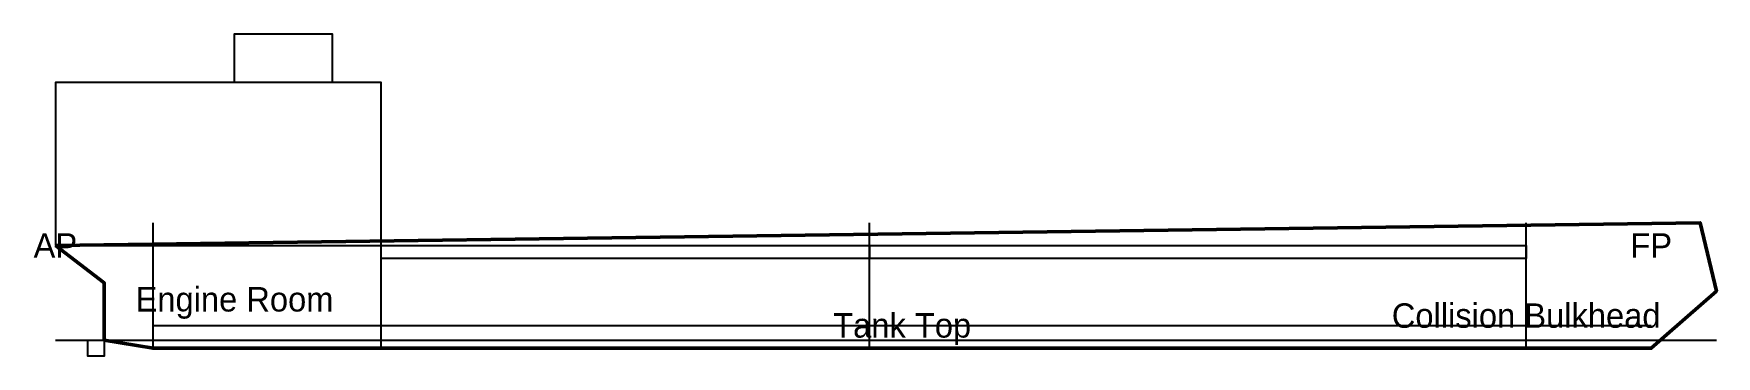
# Model space of a CAD drawing. Header units: metres. Extents: x -3 to 100, y 0 to 19.
import ezdxf
from ezdxf.enums import TextEntityAlignment as Align

# ---------------------------------------------------------------- set-up
doc = ezdxf.new("R2010")
doc.units = ezdxf.units.M

msp = doc.modelspace()

# ---------------------------------------------------------------- linework, layer by layer
at = {"layer": 'ACCOMMODATION', "color": 3}
msp.add_lwpolyline([(-2, 6.3), (18, 6.3), (18, 16.3), (-2, 16.3), (-2, 6.3)], close=True, dxfattribs=at)
at = {"layer": 'ANCHOR', "color": 7}
msp.add_lwpolyline([(99, 7.7)], close=True, dxfattribs=at)
at = {"layer": 'BULKHEAD', "color": 2}
for p, q in [((4, 0), (4, 7.7)), ((18, 0), (18, 7.7)), ((48, 0), (48, 7.7)), ((88.32, 0), (88.32, 7.7))]:
    msp.add_line(p, q, dxfattribs=at)
at = {"layer": 'DB_TOP', "color": 1}
msp.add_line((4, 1.4), (96, 1.4), dxfattribs=at)
at = {"layer": 'FUNNEL', "color": 8}
msp.add_lwpolyline([(9, 16.3), (9, 19.3), (15, 19.3), (15, 16.3), (9, 16.3)], close=True, dxfattribs=at)
at = {"layer": 'HATCH', "color": 6}
for points in [[(18, 5.5), (18, 6.3), (48, 6.3), (48, 5.5), (18, 5.5)], [(48, 5.5), (48, 6.3), (88.32, 6.3), (88.32, 5.5), (48, 5.5)]]:
    msp.add_lwpolyline(points, close=True, dxfattribs=at)
at = {"layer": 'PROP', "color": 1}
msp.add_lwpolyline([(2.5, 2)], close=True, dxfattribs=at)
at = {"layer": 'RUDDER', "color": 1}
msp.add_lwpolyline([(1, 0.5), (1, -0.5), (0, -0.5), (0, 0.5), (1, 0.5)], close=True, dxfattribs=at)
at = {"layer": 'SHELL', "color": 5, "lineweight": 50}
msp.add_lwpolyline([(-2, 6.3), (1, 4), (1, 0.5), (4, 0), (96, 0), (100, 3.5), (99, 7.7), (-2, 6.3)], dxfattribs=at)
at = {"layer": 'WL', "color": 4}
msp.add_line((-2, 0.5), (100, 0.5), dxfattribs=at)

# ---------------------------------------------------------------- texts
at = {"layer": 'LABELS', "color": 1}
for s, p in [('AP', (-2, 6.3)), ('FP', (96, 6.3)), ('Engine Room', (9, 3)), ('Tank Top', (50, 1.4)), ('Collision Bulkhead', (88.32, 2))]:
    msp.add_text(s, height=1.5, dxfattribs=at).set_placement(p, align=Align.MIDDLE_CENTER)

doc.saveas('drawing.dxf')
